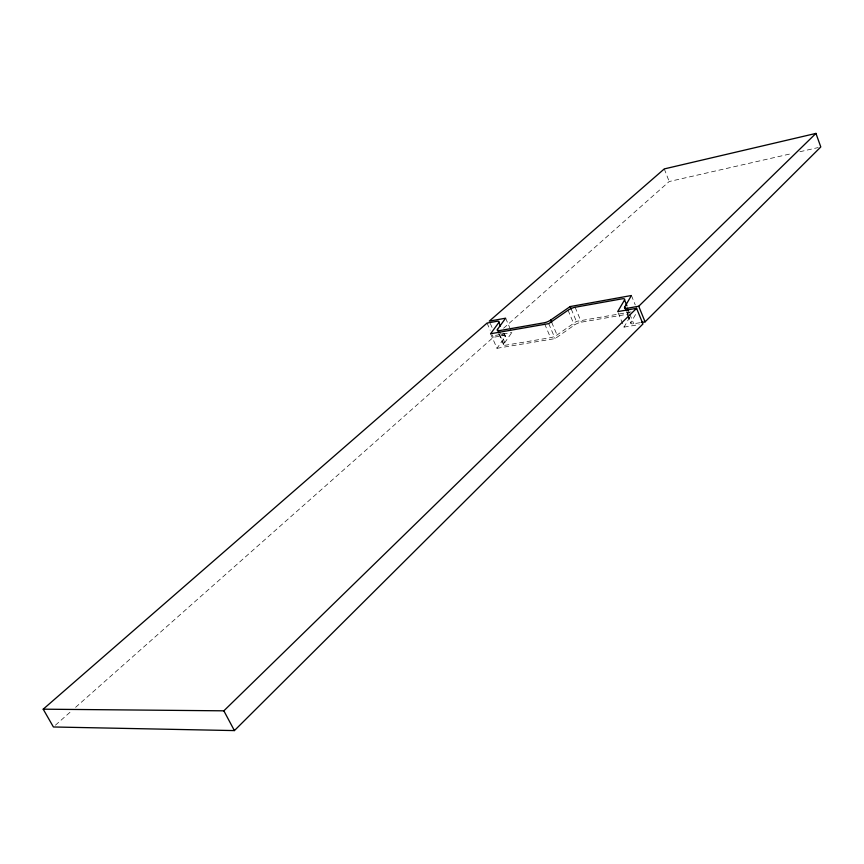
<?xml version="1.0" encoding="UTF-8"?>
<svg xmlns="http://www.w3.org/2000/svg" width="864" height="864" viewBox="0 0 864 864"><rect width="100%" height="100%" fill="white"/><g stroke="black" fill="none" stroke-linecap="round" stroke-linejoin="round"><path stroke-width="0.65" stroke-dasharray="4.32 3.24" d="M640.019 322.704L633.712 323.762A6.091 1.847 -22.2 0 1 630.99 322.542L636.433 312.93M618.17 312.811L624.056 327.11L630.828 315.263M631.13 311.915L576.407 321.386L557.053 334.973A5.8 1.706 -23.1 0 1 550.53 337.684L505.894 345.157A5.724 1.652 -23.6 0 1 503.82 343.926L511.855 332.543L510.3 328.957M490.601 333.752L496.984 348.289L505.138 336.82L503.572 333.223M55.415 725.198L71.561 710.899M75.6 707.324L493.301 337.327L503.096 335.642A5.638 1.598 -23.6 0 1 505.138 336.82M503.582 328.223L669.2 181.526L792.05 153.511M496.984 348.289L555.109 338.602L574.322 325.091A6.296 1.858 -22.8 0 1 581.375 322.164L628.171 314.107A5.994 1.793 -22.3 0 1 628.679 314.032M799.891 151.729L818.186 147.56M495.504 335.372L511.855 332.543M624.056 327.11L639.176 324.594M500.062 331.798L505.894 345.157M499.586 334.249L503.82 343.926M498.82 333.882L503.582 344.779M490.309 323.514L492.394 328.266M487.058 323.082L490.18 330.199M492.264 334.951L493.301 337.327M504.317 333.59L505.364 335.988M502.049 333.256L503.096 335.642M505.624 318.2L509.782 327.769M544.655 323.924L550.53 337.684M551.686 322.348L557.053 334.973M548.726 323.622L555.109 338.602M568.058 310.208L574.322 325.091M575.122 307.26L581.375 322.164M571.212 309.031L576.407 321.386M627.21 311.753L628.171 314.107M626.605 311.828L627.577 314.215M628.063 315.403L630.99 322.542M627.426 314.896L630.839 323.233M628.333 310.619L629.305 313.006M629.802 314.204L633.712 323.762M631.422 295.51L635.245 304.916M664.276 168.923L669.2 181.526"/><path stroke-width="1.3" d="M626.119 310.64L624.65 307.066L631.422 295.51L570.175 306.558L550.714 320.058A5.81 1.663 -23.1 0 1 544.169 322.78L499.532 330.588A5.735 1.609 -23.6 0 1 497.47 329.411L505.624 318.2L489.272 321.149L664.276 168.923L815.94 133.412L820.8 146.956L645.073 321.862L641.282 322.488M498.863 322.445L490.601 333.752L548.726 323.622L568.058 310.208A6.318 1.804 -22.9 0 1 575.122 307.26L621.918 298.858A6.016 1.75 -22.4 0 1 624.564 299.959L617.684 311.612L636.584 308.329L642.956 323.968L234.403 730.588L53.406 726.98L43.2 709.182L487.058 323.082L496.843 321.322A5.648 1.555 -23.6 0 1 498.863 322.445L500.429 326.041M43.2 709.182L223.852 710.824L636.584 308.329M624.65 307.066A6.102 1.804 -22.3 0 0 627.35 308.232L638.723 306.245L815.94 133.412M223.852 710.824L234.403 730.588M497.47 329.411L499.057 333.04M550.714 320.058L551.686 322.348M570.175 306.558L571.212 309.031M624.564 299.959L626.972 305.845M627.35 308.232L628.333 310.619M638.723 306.245L645.073 321.862"/></g></svg>
